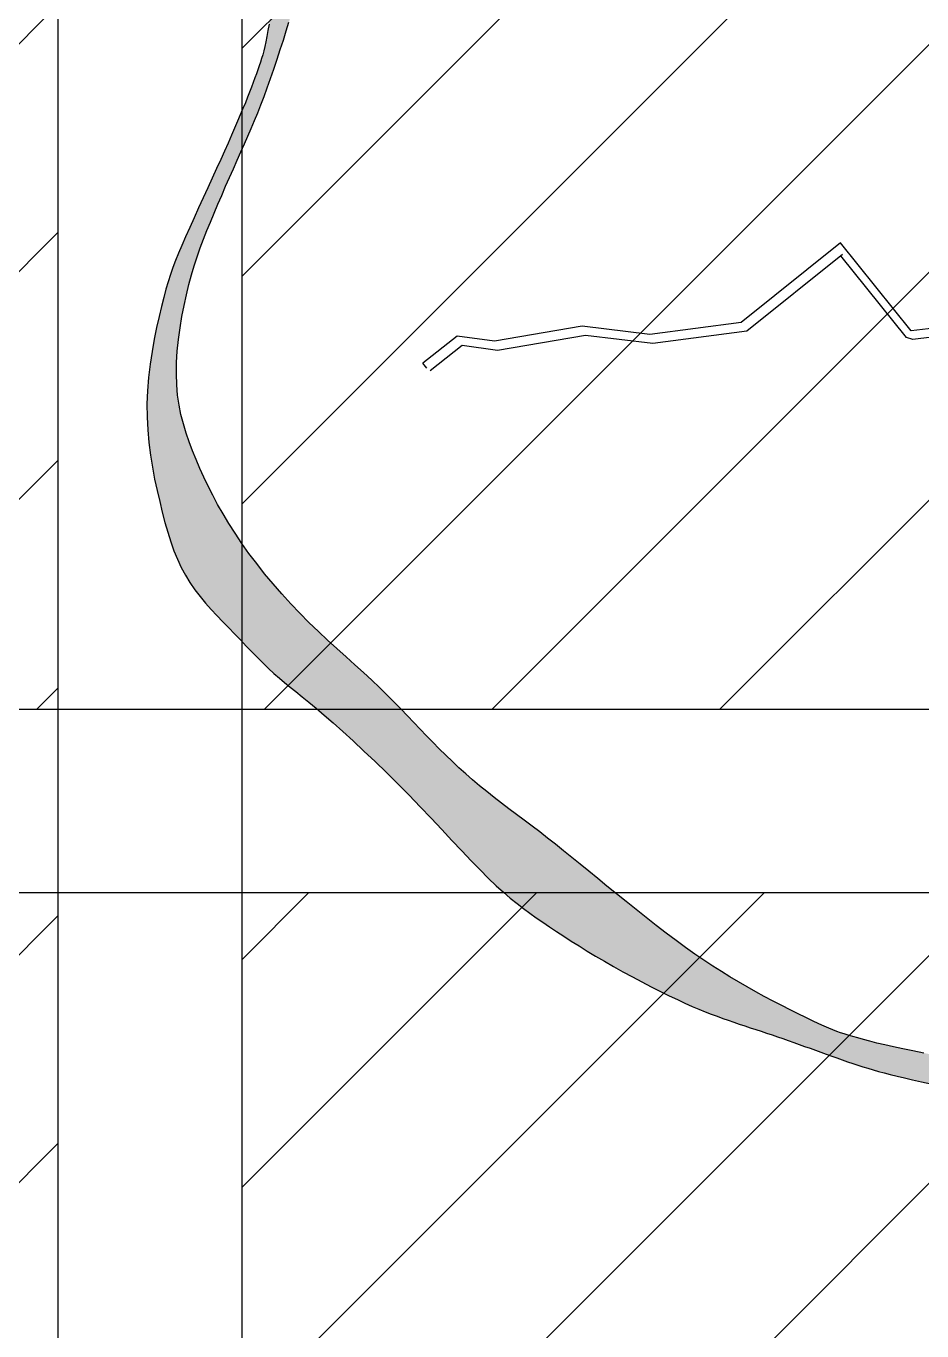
# Model space of a CAD drawing. Header units: metres. Extents: x 511779 to 512620, y 196282 to 196876.
# Drawn here: x 512579.18 to 512586.14, y 196389.1 to 196399.23 of the extents above; entities that cross this region are included whole.
import ezdxf

# ---------------------------------------------------------------- set-up
doc = ezdxf.new("R2010")
doc.units = ezdxf.units.M
doc.header["$MEASUREMENT"] = 0
doc.layers.get('0').update_dxf_attribs({"linetype": 'CONTINUOUS'})
for name, color, linetype in [('BANGUNAN', 5, 'CONTINUOUS'), ('KOP', 7, 'CONTINUOUS'), ('sungai', 45, 'CONTINUOUS')]:
    doc.layers.add(name, color=color, linetype=linetype)

msp = doc.modelspace()

# ---------------------------------------------------------------- hatches: boundary and pattern name
at = {"layer": 'KOP', "ltscale": 0.5}
h = msp.add_hatch(dxfattribs=at)
h.set_pattern_fill('ANSI31', color=1, scale=10, style=0)
h.set_pattern_definition([(45, (71.4876, 0), (-0.8838834765, 0.8838834765), [])])
edge = h.paths.add_edge_path(flags=16)
edge.add_arc((512532.423, 196433.478), 3.057, 0, 360)
h.paths.add_polyline_path([(512523.858, 196440.95), (512543.808, 196440.95), (512543.808, 196423.85), (512523.858, 196423.85)])
h.paths.add_polyline_path([(512542.383, 196440.95), (512562.333, 196440.95), (512562.333, 196423.85), (512542.383, 196423.85)])
edge = h.paths.add_edge_path(flags=16)
edge.add_arc((512551.955, 196433.478), 3.057, 0, 360)
h.paths.add_polyline_path([(512560.908, 196440.95), (512580.858, 196440.95), (512580.858, 196423.85), (512560.908, 196423.85)])
edge = h.paths.add_edge_path(flags=16)
edge.add_arc((512570.126, 196433.478), 3.057, 0, 360)
h.paths.add_polyline_path([(512579.433, 196425.275), (512599.383, 196425.275), (512599.383, 196408.175), (512579.433, 196408.175)])
edge = h.paths.add_edge_path(flags=16)
edge.add_arc((512589.144, 196417.665), 3.057, 0, 360)
h.paths.add_polyline_path([(512560.908, 196425.275), (512580.858, 196425.275), (512580.858, 196408.175), (512560.908, 196408.175)])
h.paths.add_polyline_path([(512542.383, 196425.275), (512562.333, 196425.275), (512562.333, 196408.175), (512542.383, 196408.175)])
h.paths.add_polyline_path([(512523.858, 196425.275), (512543.808, 196425.275), (512543.808, 196408.175), (512523.858, 196408.175)])
h.paths.add_polyline_path([(512505.333, 196425.275), (512525.283, 196425.275), (512525.283, 196408.175), (512505.333, 196408.175)])
h.paths.add_polyline_path([(512523.858, 196409.6), (512543.808, 196409.6), (512543.808, 196392.5), (512523.858, 196392.5)])
h.paths.add_polyline_path([(512505.333, 196409.6), (512525.283, 196409.6), (512525.283, 196392.5), (512505.333, 196392.5)])
h.paths.add_polyline_path([(512542.383, 196409.6), (512562.333, 196409.6), (512562.333, 196392.5), (512542.383, 196392.5)])
h.paths.add_polyline_path([(512560.908, 196409.6), (512580.858, 196409.6), (512580.858, 196392.5), (512560.908, 196392.5)])
h.paths.add_polyline_path([(512579.433, 196409.6), (512599.383, 196409.6), (512599.383, 196392.5), (512579.433, 196392.5)])
h.paths.add_polyline_path([(512597.958, 196393.925), (512617.908, 196393.925), (512617.908, 196376.825), (512597.958, 196376.825)])
h.paths.add_polyline_path([(512579.433, 196393.925), (512599.383, 196393.925), (512599.383, 196376.825), (512579.433, 196376.825)])
h.paths.add_polyline_path([(512560.908, 196393.925), (512580.858, 196393.925), (512580.858, 196376.825), (512560.908, 196376.825)])
h.paths.add_polyline_path([(512542.383, 196393.925), (512562.333, 196393.925), (512562.333, 196376.825), (512542.383, 196376.825)])
h.paths.add_polyline_path([(512523.858, 196393.925), (512543.808, 196393.925), (512543.808, 196376.825), (512523.858, 196376.825)])
edge = h.paths.add_edge_path(flags=16)
edge.add_arc((512571.015, 196385.187), 3.057, 0, 360)
edge = h.paths.add_edge_path(flags=16)
edge.add_arc((512551.79, 196384.481), 3.057, 0, 360)
edge = h.paths.add_edge_path(flags=16)
edge.add_arc((512532.988, 196384.481), 3.057, 0, 360)
edge = h.paths.add_edge_path(flags=16)
edge.add_arc((512533.899, 196400.421), 3.057, 0, 360)
edge = h.paths.add_edge_path(flags=16)
edge.add_arc((512514.397, 196399.691), 3.057, 0, 360)
edge = h.paths.add_edge_path(flags=16)
edge.add_arc((512515.155, 196416.926), 3.057, 0, 360)
edge = h.paths.add_edge_path(flags=16)
edge.add_arc((512533.571, 196417.021), 3.057, 0, 360)
edge = h.paths.add_edge_path(flags=16)
edge.add_arc((512552.148, 196417.106), 3.057, 0, 360)
edge = h.paths.add_edge_path(flags=16)
edge.add_arc((512552.949, 196400.556), 3.057, 0, 360)
edge = h.paths.add_edge_path(flags=16)
edge.add_arc((512570.351, 196400.556), 3.057, 0, 360)
edge = h.paths.add_edge_path(flags=16)
edge.add_arc((512570.294, 196416.853), 3.057, 0, 360)
edge = h.paths.add_edge_path(flags=16)
edge.add_arc((512589.265, 196401.204), 3.057, 0, 360)
edge = h.paths.add_edge_path(flags=16)
edge.add_arc((512589.798, 196384.821), 3.057, 0, 360)
edge = h.paths.add_edge_path(flags=16)
edge.add_arc((512608.213, 196384.944), 3.057, 0, 360)
at = {"layer": 'sungai', "ltscale": 30}
for points in [[(512580.371, 196396.285), (512580.36, 196396.362), (512580.353, 196396.443), (512580.351, 196396.527), (512580.352, 196396.615), (512580.358, 196396.704), (512580.367, 196396.794), (512580.379, 196396.884), (512580.393, 196396.972), (512580.41, 196397.058), (512580.428, 196397.141), (512580.447, 196397.22), (512580.467, 196397.295), (512580.489, 196397.367), (512580.512, 196397.437), (512580.536, 196397.505), (512580.561, 196397.572), (512580.587, 196397.639), (512580.615, 196397.706), (512580.643, 196397.775), (512580.673, 196397.844), (512580.703, 196397.913), (512580.733, 196397.983), (512580.764, 196398.052), (512580.794, 196398.119), (512580.823, 196398.186), (512580.852, 196398.25), (512580.88, 196398.312), (512580.906, 196398.373), (512580.932, 196398.433), (512580.957, 196398.493), (512580.982, 196398.553), (512581.007, 196398.615), (512581.031, 196398.68), (512581.056, 196398.748), (512581.082, 196398.819), (512581.107, 196398.893), (512581.132, 196398.969), (512581.157, 196399.044), (512581.181, 196399.118), (512581.203, 196399.189), (512581.224, 196399.257), (512581.243, 196399.318), (512581.26, 196399.374), (512581.275, 196399.424), (512581.289, 196399.469), (512581.3, 196399.512), (512581.31, 196399.553), (512581.319, 196399.593), (512581.326, 196399.634), (512581.332, 196399.677), (512581.338, 196399.723), (512581.342, 196399.772), (512581.345, 196399.825), (512581.347, 196399.882), (512581.348, 196399.943), (512581.348, 196400.008), (512581.345, 196400.077), (512581.342, 196400.15), (512581.336, 196400.228), (512581.329, 196400.31), (512581.319, 196400.394), (512581.308, 196400.479), (512581.295, 196400.564), (512581.28, 196400.648), (512581.263, 196400.729), (512581.243, 196400.808), (512581.222, 196400.881), (512581.198, 196400.951), (512581.172, 196401.017), (512581.143, 196401.081), (512581.112, 196401.143), (512581.078, 196401.203), (512581.042, 196401.262), (512581.003, 196401.322), (512580.961, 196401.382), (512580.916, 196401.442), (512580.891, 196401.474), (512580.676, 196401.21), (512580.73, 196401.141), (512580.772, 196401.078), (512580.799, 196401.033), (512580.826, 196400.987), (512580.851, 196400.938), (512580.877, 196400.888), (512580.901, 196400.838), (512580.924, 196400.787), (512580.945, 196400.736), (512580.966, 196400.686), (512580.985, 196400.637), (512581.011, 196400.567), (512581.04, 196400.478), (512581.064, 196400.393), (512581.084, 196400.311), (512581.101, 196400.227), (512581.115, 196400.145), (512581.125, 196400.062), (512581.132, 196399.977), (512581.134, 196399.891), (512581.133, 196399.8), (512581.129, 196399.728), (512581.125, 196399.679), (512581.121, 196399.628), (512581.115, 196399.574), (512581.109, 196399.519), (512581.102, 196399.463), (512581.094, 196399.406), (512581.086, 196399.349), (512581.078, 196399.294), (512581.07, 196399.241), (512581.061, 196399.192), (512581.049, 196399.124), (512581.033, 196399.051), (512581.017, 196398.99), (512581, 196398.934), (512580.979, 196398.874), (512580.955, 196398.808), (512580.927, 196398.735), (512580.895, 196398.653), (512580.867, 196398.586), (512580.847, 196398.538), (512580.826, 196398.488), (512580.803, 196398.435), (512580.778, 196398.379), (512580.752, 196398.319), (512580.724, 196398.257), (512580.695, 196398.191), (512580.663, 196398.121), (512580.629, 196398.047), (512580.594, 196397.971), (512580.558, 196397.893), (512580.523, 196397.815), (512580.488, 196397.738), (512580.454, 196397.663), (512580.422, 196397.592), (512580.393, 196397.525), (512580.367, 196397.464), (512580.344, 196397.407), (512580.323, 196397.352), (512580.304, 196397.298), (512580.286, 196397.242), (512580.269, 196397.184), (512580.252, 196397.121), (512580.234, 196397.051), (512580.216, 196396.973), (512580.197, 196396.888), (512580.179, 196396.797), (512580.162, 196396.701), (512580.147, 196396.602), (512580.135, 196396.5), (512580.126, 196396.397), (512580.122, 196396.294), (512580.123, 196396.192), (512580.128, 196396.092), (512580.137, 196395.994), (512580.15, 196395.897), (512580.165, 196395.803), (512580.182, 196395.711), (512580.201, 196395.622), (512580.221, 196395.536), (512580.225, 196395.519), (512580.567, 196395.721), (512580.534, 196395.794), (512580.504, 196395.863), (512580.477, 196395.931), (512580.45, 196395.999), (512580.426, 196396.068), (512580.405, 196396.139), (512580.386, 196396.211)], [(512581.238, 196394.743), (512581.169, 196394.819), (512581.101, 196394.897), (512581.036, 196394.976), (512580.974, 196395.055), (512580.914, 196395.134), (512580.858, 196395.212), (512580.806, 196395.29), (512580.757, 196395.365), (512580.713, 196395.44), (512580.671, 196395.513), (512580.633, 196395.585), (512580.598, 196395.655), (512580.567, 196395.721), (512580.225, 196395.519), (512580.241, 196395.453), (512580.262, 196395.374), (512580.284, 196395.298), (512580.307, 196395.225), (512580.332, 196395.155), (512580.359, 196395.088), (512580.388, 196395.025), (512580.421, 196394.964), (512580.456, 196394.907), (512580.494, 196394.852), (512580.535, 196394.799), (512580.577, 196394.748), (512580.621, 196394.699), (512580.666, 196394.651), (512580.712, 196394.603), (512580.757, 196394.556), (512580.803, 196394.509), (512580.848, 196394.462), (512580.893, 196394.415), (512580.937, 196394.369), (512580.981, 196394.325), (512581.024, 196394.282), (512581.066, 196394.241), (512581.108, 196394.203), (512581.15, 196394.166), (512581.156, 196394.161), (512581.511, 196394.474), (512581.453, 196394.528), (512581.38, 196394.597), (512581.309, 196394.669)], [(512582.65, 196393.376), (512582.597, 196393.423), (512582.544, 196393.47), (512582.493, 196393.519), (512582.442, 196393.568), (512582.392, 196393.617), (512582.342, 196393.668), (512582.293, 196393.718), (512582.243, 196393.77), (512582.194, 196393.822), (512582.144, 196393.874), (512582.093, 196393.928), (512582.04, 196393.982), (512581.985, 196394.037), (512581.928, 196394.094), (512581.867, 196394.151), (512581.804, 196394.21), (512581.737, 196394.27), (512581.668, 196394.332), (512581.597, 196394.395), (512581.525, 196394.46), (512581.511, 196394.474), (512581.156, 196394.161), (512581.191, 196394.131), (512581.234, 196394.097), (512581.279, 196394.061), (512581.327, 196394.022), (512581.379, 196393.98), (512581.436, 196393.933), (512581.498, 196393.879), (512581.568, 196393.819), (512581.643, 196393.751), (512581.723, 196393.678), (512581.807, 196393.6), (512581.893, 196393.518), (512581.981, 196393.433), (512582.07, 196393.346), (512582.158, 196393.257), (512582.244, 196393.168), (512582.329, 196393.079), (512582.411, 196392.992), (512582.49, 196392.907), (512582.566, 196392.826), (512582.639, 196392.749), (512582.708, 196392.678), (512582.772, 196392.613), (512582.833, 196392.555), (512582.89, 196392.504), (512582.943, 196392.458), (512582.975, 196392.432), (512583.362, 196392.822), (512583.357, 196392.826), (512583.295, 196392.876), (512583.233, 196392.925), (512583.172, 196392.972), (512583.112, 196393.018), (512583.051, 196393.063), (512582.992, 196393.108), (512582.932, 196393.152), (512582.874, 196393.196), (512582.817, 196393.24), (512582.76, 196393.285), (512582.704, 196393.33)], [(512584.648, 196391.847), (512584.582, 196391.888), (512584.515, 196391.93), (512584.446, 196391.976), (512584.376, 196392.024), (512584.304, 196392.075), (512584.23, 196392.129), (512584.154, 196392.186), (512584.076, 196392.246), (512583.998, 196392.307), (512583.92, 196392.369), (512583.843, 196392.431), (512583.767, 196392.492), (512583.693, 196392.552), (512583.622, 196392.611), (512583.553, 196392.667), (512583.486, 196392.722), (512583.421, 196392.775), (512583.362, 196392.822), (512582.975, 196392.432), (512582.995, 196392.416), (512583.045, 196392.378), (512583.095, 196392.341), (512583.144, 196392.306), (512583.195, 196392.272), (512583.247, 196392.236), (512583.302, 196392.2), (512583.358, 196392.163), (512583.416, 196392.125), (512583.477, 196392.087), (512583.54, 196392.048), (512583.605, 196392.008), (512583.674, 196391.968), (512583.744, 196391.928), (512583.817, 196391.887), (512583.891, 196391.847), (512583.964, 196391.808), (512584.037, 196391.771), (512584.108, 196391.735), (512584.175, 196391.701), (512584.24, 196391.671), (512584.299, 196391.643), (512584.355, 196391.618), (512584.407, 196391.596), (512584.456, 196391.576), (512584.503, 196391.557), (512584.548, 196391.541), (512584.592, 196391.525), (512584.635, 196391.51), (512584.677, 196391.495), (512584.72, 196391.481), (512584.763, 196391.466), (512584.799, 196391.455), (512584.947, 196391.679), (512584.915, 196391.695), (512584.848, 196391.732), (512584.781, 196391.77), (512584.715, 196391.808)], [(512584.956, 196391.674), (512584.809, 196391.471), (512584.799, 196391.455), (512584.805, 196391.452), (512584.817, 196391.449)], [(512584.956, 196391.674), (512584.947, 196391.679), (512584.809, 196391.471)], [(512584.98, 196391.661), (512584.956, 196391.674), (512584.817, 196391.449), (512584.834, 196391.443)], [(512585.001, 196391.651), (512584.983, 196391.659), (512584.98, 196391.661), (512584.834, 196391.443), (512584.848, 196391.439), (512584.861, 196391.434)], [(512586.861, 196391.144), (512586.853, 196391.145), (512586.75, 196391.159), (512586.646, 196391.174), (512586.542, 196391.19), (512586.441, 196391.206), (512586.341, 196391.223), (512586.246, 196391.239), (512586.154, 196391.256), (512586.069, 196391.273), (512586.004, 196391.286), (512586.004, 196391.062), (512586.066, 196391.048), (512586.134, 196391.033), (512586.207, 196391.018), (512586.283, 196391.002), (512586.362, 196390.987), (512586.443, 196390.971), (512586.526, 196390.957), (512586.609, 196390.943), (512586.692, 196390.93), (512586.774, 196390.918), (512586.855, 196390.907), (512586.92, 196390.898)]]:
    msp.add_hatch(color=43, dxfattribs=at).paths.add_polyline_path(points)
h = msp.add_hatch(color=43, dxfattribs=at)
h.paths.add_polyline_path([(512585.057, 196391.621), (512585.05, 196391.625), (512585.001, 196391.651), (512584.861, 196391.434), (512584.89, 196391.425), (512584.932, 196391.411), (512584.954, 196391.403)])
h.paths.add_polyline_path([(512585.593, 196391.387), (512585.566, 196391.395), (512585.535, 196391.404), (512585.506, 196391.414), (512585.502, 196391.415), (512585.387, 196391.25), (512585.396, 196391.247), (512585.438, 196391.232), (512585.466, 196391.222)])
h.paths.add_polyline_path([(512585.502, 196391.415), (512585.477, 196391.424), (512585.447, 196391.435), (512585.415, 196391.448), (512585.31, 196391.278), (512585.312, 196391.278), (512585.354, 196391.262), (512585.387, 196391.25)])
h = msp.add_hatch(color=43, dxfattribs=at)
h.paths.add_polyline_path([(512585.178, 196391.56), (512585.115, 196391.591), (512585.057, 196391.621), (512584.954, 196391.403), (512584.975, 196391.397), (512585.017, 196391.382), (512585.059, 196391.368), (512585.063, 196391.366)])
h.paths.add_polyline_path([(512585.693, 196391.359), (512585.685, 196391.361), (512585.64, 196391.374), (512585.601, 196391.385), (512585.593, 196391.387), (512585.466, 196391.222), (512585.479, 196391.218), (512585.52, 196391.203), (512585.561, 196391.189), (512585.601, 196391.175), (512585.618, 196391.17)])
h = msp.add_hatch(color=43, dxfattribs=at)
h.paths.add_polyline_path([(512585.415, 196391.448), (512585.379, 196391.465), (512585.337, 196391.483), (512585.289, 196391.506), (512585.236, 196391.532), (512585.178, 196391.56), (512585.063, 196391.366), (512585.101, 196391.353), (512585.143, 196391.338), (512585.186, 196391.323), (512585.228, 196391.308), (512585.27, 196391.293), (512585.31, 196391.278)])
h.paths.add_polyline_path([(512586.004, 196391.286), (512585.99, 196391.289), (512585.917, 196391.305), (512585.85, 196391.32), (512585.789, 196391.334), (512585.734, 196391.348), (512585.693, 196391.359), (512585.618, 196391.17), (512585.641, 196391.162), (512585.68, 196391.15), (512585.719, 196391.138), (512585.759, 196391.126), (512585.801, 196391.114), (512585.845, 196391.102), (512585.893, 196391.089), (512585.945, 196391.076), (512586.003, 196391.063), (512586.004, 196391.062)])

# ---------------------------------------------------------------- linework, layer by layer
at = {"color": 5, "linetype": 'Continuous', "lineweight": -3}
for points in [[(512560.908, 196409.6), (512580.858, 196409.6), (512580.858, 196392.5), (512560.908, 196392.5)], [(512579.433, 196409.6), (512599.383, 196409.6), (512599.383, 196392.5), (512579.433, 196392.5)], [(512560.908, 196393.925), (512580.858, 196393.925), (512580.858, 196376.825), (512560.908, 196376.825)], [(512579.433, 196393.925), (512599.383, 196393.925), (512599.383, 196376.825), (512579.433, 196376.825)]]:
    msp.add_lwpolyline(points, close=True, dxfattribs=at)
at = {"layer": 'BANGUNAN', "color": 3, "linetype": 'Continuous'}
for p, q in [((512585.506, 196397.545, 0.029), (512584.736, 196396.927, 0.029)), ((512586.056, 196396.862, 0.029), (512585.506, 196397.545, 0.029)), ((512585.522, 196397.454, 0.029), (512584.78, 196396.859, 0.029)), ((512586.02, 196396.809, 0.029), (512585.509, 196397.444, 0.029)), ((512583.501, 196396.897, 0.029), (512582.819, 196396.781, 0.029)), ((512584.026, 196396.834, 0.029), (512583.501, 196396.897, 0.029)), ((512584.736, 196396.927, 0.029), (512584.026, 196396.834, 0.029)), ((512586.384, 196396.9, 0.029), (512586.056, 196396.862, 0.029)), ((512582.53, 196396.821, 0.029), (512582.265, 196396.611, 0.029)), ((512582.819, 196396.781, 0.029), (512582.53, 196396.821, 0.029)), ((512583.526, 196396.825, 0.029), (512582.844, 196396.709, 0.029)), ((512584.05, 196396.762, 0.029), (512583.526, 196396.825, 0.029)), ((512584.78, 196396.859, 0.029), (512584.05, 196396.762, 0.029)), ((512586.436, 196396.839, 0.029), (512586.068, 196396.795, 0.029)), ((512582.568, 196396.748, 0.029), (512582.32, 196396.551, 0.029)), ((512582.844, 196396.709, 0.029), (512582.568, 196396.748, 0.029))]:
    msp.add_line(p, q, dxfattribs=at)
at = {"layer": 'BANGUNAN', "color": 3, "linetype": 'Continuous', "elevation": 0.029}
msp.add_lwpolyline([(512586.068, 196396.795), (512586.02, 196396.809)], dxfattribs=at)
at = {"layer": 'BANGUNAN', "color": 3, "linetype": 'Continuous', "ltscale": 30, "elevation": 0.029}
msp.add_lwpolyline([(512582.296, 196396.572), (512582.265, 196396.611)], dxfattribs=at)
at = {"layer": 'sungai', "color": 43, "ltscale": 30}
for points in [[(512581.07, 196399.241), (512581.061, 196399.192), (512581.053, 196399.146), (512581.045, 196399.105), (512581.037, 196399.069), (512581.029, 196399.035), (512581.021, 196399.004), (512581.012, 196398.975), (512581.004, 196398.946), (512580.994, 196398.918), (512580.984, 196398.888), (512580.973, 196398.857), (512580.961, 196398.825), (512580.948, 196398.79), (512580.934, 196398.753), (512580.919, 196398.715), (512580.903, 196398.674), (512580.886, 196398.631), (512580.867, 196398.586), (512580.847, 196398.538), (512580.826, 196398.488), (512580.803, 196398.435), (512580.778, 196398.379), (512580.752, 196398.319), (512580.724, 196398.257), (512580.695, 196398.191), (512580.663, 196398.121), (512580.629, 196398.047), (512580.594, 196397.971), (512580.558, 196397.893), (512580.523, 196397.815), (512580.488, 196397.738), (512580.454, 196397.663), (512580.422, 196397.592), (512580.393, 196397.525), (512580.367, 196397.464), (512580.344, 196397.407), (512580.323, 196397.352), (512580.304, 196397.298), (512580.286, 196397.242), (512580.269, 196397.184), (512580.252, 196397.121), (512580.234, 196397.051), (512580.216, 196396.973), (512580.197, 196396.888), (512580.179, 196396.797), (512580.162, 196396.701), (512580.147, 196396.602), (512580.135, 196396.5), (512580.126, 196396.397), (512580.122, 196396.294), (512580.123, 196396.192), (512580.128, 196396.092), (512580.137, 196395.994), (512580.15, 196395.897), (512580.165, 196395.803), (512580.182, 196395.711), (512580.201, 196395.622), (512580.221, 196395.536), (512580.241, 196395.453), (512580.262, 196395.374), (512580.284, 196395.298), (512580.307, 196395.225), (512580.332, 196395.155), (512580.359, 196395.088), (512580.388, 196395.025), (512580.421, 196394.964), (512580.456, 196394.907), (512580.494, 196394.852), (512580.535, 196394.799), (512580.577, 196394.748), (512580.621, 196394.699), (512580.666, 196394.651), (512580.712, 196394.603), (512580.757, 196394.556), (512580.803, 196394.509), (512580.848, 196394.462), (512580.893, 196394.415), (512580.937, 196394.369), (512580.981, 196394.325), (512581.024, 196394.282), (512581.066, 196394.241), (512581.108, 196394.203), (512581.15, 196394.166), (512581.191, 196394.131), (512581.234, 196394.097), (512581.279, 196394.061), (512581.327, 196394.022), (512581.379, 196393.98), (512581.436, 196393.933), (512581.498, 196393.879), (512581.568, 196393.819), (512581.643, 196393.751), (512581.723, 196393.678), (512581.807, 196393.6), (512581.893, 196393.518), (512581.981, 196393.433), (512582.07, 196393.346), (512582.158, 196393.257), (512582.244, 196393.168), (512582.329, 196393.079), (512582.411, 196392.992), (512582.49, 196392.907), (512582.566, 196392.826), (512582.639, 196392.749), (512582.708, 196392.678), (512582.772, 196392.613), (512582.833, 196392.555), (512582.89, 196392.504), (512582.943, 196392.458), (512582.995, 196392.416), (512583.045, 196392.378), (512583.095, 196392.341), (512583.144, 196392.306), (512583.195, 196392.272), (512583.247, 196392.236), (512583.302, 196392.2), (512583.358, 196392.163), (512583.416, 196392.125), (512583.477, 196392.087), (512583.54, 196392.048), (512583.605, 196392.008), (512583.674, 196391.968), (512583.744, 196391.928), (512583.817, 196391.887), (512583.891, 196391.847), (512583.964, 196391.808), (512584.037, 196391.771), (512584.108, 196391.735), (512584.175, 196391.701), (512584.24, 196391.671), (512584.299, 196391.643), (512584.355, 196391.618), (512584.407, 196391.596), (512584.456, 196391.576), (512584.503, 196391.557), (512584.548, 196391.541), (512584.592, 196391.525), (512584.635, 196391.51), (512584.677, 196391.495), (512584.72, 196391.481), (512584.763, 196391.466), (512584.805, 196391.452), (512584.848, 196391.439), (512584.89, 196391.425), (512584.932, 196391.411), (512584.975, 196391.397), (512585.017, 196391.382), (512585.059, 196391.368), (512585.101, 196391.353), (512585.143, 196391.338), (512585.186, 196391.323), (512585.228, 196391.308), (512585.27, 196391.293), (512585.312, 196391.278), (512585.354, 196391.262), (512585.396, 196391.247), (512585.438, 196391.232), (512585.479, 196391.218), (512585.52, 196391.203), (512585.561, 196391.189), (512585.601, 196391.175), (512585.641, 196391.162), (512585.68, 196391.15), (512585.719, 196391.138), (512585.759, 196391.126), (512585.801, 196391.114), (512585.845, 196391.102), (512585.893, 196391.089), (512585.945, 196391.076), (512586.003, 196391.063), (512586.066, 196391.048), (512586.134, 196391.033), (512586.207, 196391.018)], [(512586.154, 196391.256), (512586.069, 196391.273), (512585.99, 196391.289), (512585.917, 196391.305), (512585.85, 196391.32), (512585.789, 196391.334), (512585.734, 196391.348), (512585.685, 196391.361), (512585.64, 196391.374), (512585.601, 196391.385), (512585.566, 196391.395), (512585.535, 196391.404), (512585.506, 196391.414), (512585.477, 196391.424), (512585.447, 196391.435), (512585.415, 196391.449), (512585.379, 196391.465), (512585.337, 196391.483), (512585.289, 196391.506), (512585.236, 196391.532), (512585.178, 196391.56), (512585.115, 196391.591), (512585.05, 196391.625), (512584.983, 196391.659), (512584.915, 196391.695), (512584.848, 196391.732), (512584.781, 196391.77), (512584.715, 196391.808), (512584.648, 196391.847), (512584.582, 196391.888), (512584.515, 196391.93), (512584.446, 196391.976), (512584.376, 196392.024), (512584.304, 196392.075), (512584.23, 196392.129), (512584.154, 196392.186), (512584.076, 196392.246), (512583.998, 196392.307), (512583.92, 196392.369), (512583.843, 196392.431), (512583.767, 196392.492), (512583.693, 196392.552), (512583.622, 196392.611), (512583.553, 196392.667), (512583.486, 196392.722), (512583.421, 196392.775), (512583.357, 196392.826), (512583.295, 196392.876), (512583.233, 196392.925), (512583.172, 196392.972), (512583.112, 196393.018), (512583.051, 196393.063), (512582.992, 196393.108), (512582.932, 196393.152), (512582.874, 196393.196), (512582.817, 196393.24), (512582.76, 196393.285), (512582.704, 196393.33), (512582.65, 196393.376), (512582.597, 196393.423), (512582.544, 196393.47), (512582.493, 196393.519), (512582.442, 196393.568), (512582.392, 196393.617), (512582.342, 196393.668), (512582.293, 196393.718), (512582.243, 196393.77), (512582.194, 196393.822), (512582.144, 196393.874), (512582.093, 196393.928), (512582.04, 196393.982), (512581.985, 196394.037), (512581.928, 196394.094), (512581.867, 196394.151), (512581.804, 196394.21), (512581.737, 196394.27), (512581.668, 196394.332), (512581.597, 196394.395), (512581.525, 196394.46), (512581.453, 196394.528), (512581.38, 196394.597), (512581.309, 196394.669), (512581.238, 196394.743), (512581.169, 196394.819), (512581.101, 196394.897), (512581.036, 196394.976), (512580.974, 196395.055), (512580.914, 196395.134), (512580.858, 196395.212), (512580.806, 196395.29), (512580.757, 196395.365), (512580.713, 196395.44), (512580.671, 196395.513), (512580.633, 196395.585), (512580.598, 196395.655), (512580.565, 196395.725), (512580.534, 196395.794), (512580.504, 196395.863), (512580.477, 196395.931), (512580.45, 196395.999), (512580.426, 196396.068), (512580.405, 196396.139), (512580.386, 196396.211), (512580.371, 196396.285), (512580.36, 196396.362), (512580.353, 196396.443), (512580.351, 196396.527), (512580.352, 196396.615), (512580.358, 196396.704), (512580.367, 196396.794), (512580.379, 196396.884), (512580.393, 196396.972), (512580.41, 196397.058), (512580.428, 196397.141), (512580.447, 196397.22), (512580.467, 196397.295), (512580.489, 196397.367), (512580.512, 196397.437), (512580.536, 196397.505), (512580.561, 196397.572), (512580.587, 196397.639), (512580.615, 196397.706), (512580.643, 196397.775), (512580.673, 196397.844), (512580.703, 196397.913), (512580.733, 196397.983), (512580.764, 196398.052), (512580.794, 196398.119), (512580.823, 196398.186), (512580.852, 196398.25), (512580.88, 196398.312), (512580.906, 196398.373), (512580.932, 196398.433), (512580.957, 196398.493), (512580.982, 196398.553), (512581.007, 196398.615), (512581.031, 196398.68), (512581.056, 196398.748), (512581.082, 196398.819), (512581.107, 196398.893), (512581.132, 196398.969), (512581.157, 196399.044), (512581.181, 196399.118), (512581.203, 196399.189), (512581.224, 196399.257)]]:
    msp.add_lwpolyline(points, dxfattribs=at)

doc.saveas('drawing.dxf')
